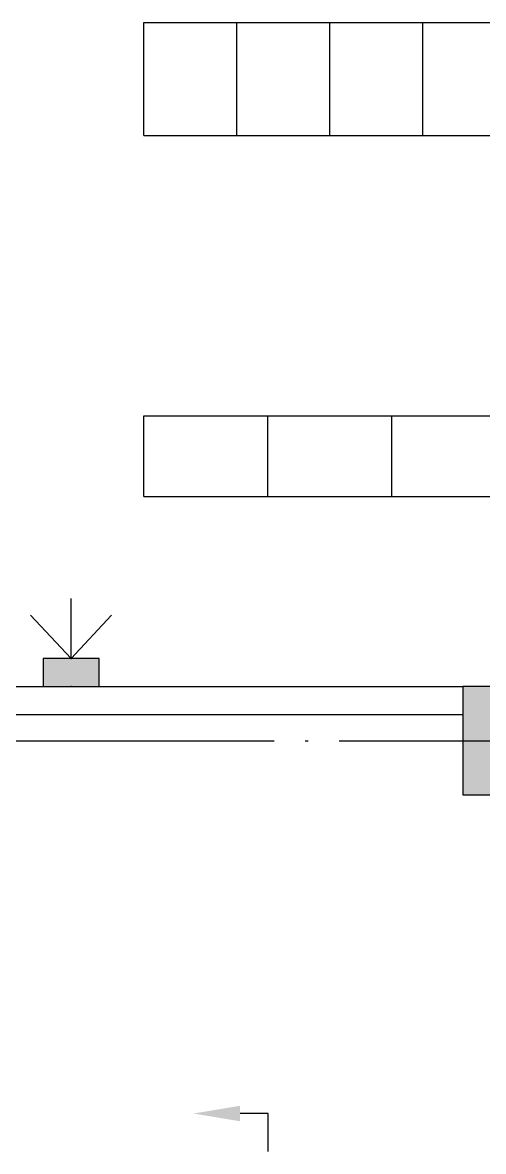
# Model space of a CAD drawing. Header units: millimetres. Extents: x 198973 to 283123, y 132052 to 191502.
# Drawn here: x 239970 to 242943, y 173515 to 180802 of the extents above; entities that cross this region are included whole.
import ezdxf

# ---------------------------------------------------------------- set-up
doc = ezdxf.new("R2010")
doc.units = ezdxf.units.MM
doc.header["$LTSCALE"] = 1000
doc.linetypes.add('CENTER', pattern=[2, 1.25, -0.25, 0.25, -0.25])
doc.linetypes.add('DOTE', pattern=[2.42, 2, -0.2, 0.02, -0.2])
doc.layers.get('0').update_dxf_attribs({"color": 8})
for name, color, linetype in [('-人员定位', 6, 'Continuous'), ('2', 8, 'Continuous'), ('COLUMN', 8, 'Continuous'), ('DOTE', 8, 'CENTER'), ('PUB_HATCH', 8, 'Continuous'), ('S_FLOOR', 8, 'Continuous'), ('WALL', 8, 'Continuous')]:
    doc.layers.add(name, color=color, linetype=linetype)

# ---------------------------------------------------------------- blocks, each defined once
blk = doc.blocks.new('_FZH')
blk.add_lwpolyline([(-0.5, -0.5), (0.5, -0.5), (0.5, 0.5), (-0.5, 0.5)], close=True)
at = {"layer": 'PUB_HATCH'}
blk.add_solid([(-0.5, -0.5), (0.5, -0.5), (-0.5, 0.5), (0.5, 0.5)], dxfattribs=at)
blk = doc.blocks.new('定位基站')
at = {"layer": '-人员定位', "ltscale": 0.01}
h = blk.add_hatch(color=256, dxfattribs=at)
h.dxf.hatch_style = 1
h.paths.add_polyline_path([(406524, 477798), (406524, 477617.1), (406162.1, 477617.1), (406162.1, 477798)])
at = {"layer": '-人员定位', "color": 6}
for p, q in [((406343, 477798), (406343, 478186.1)), ((406343, 477798), (406082.2, 478076.6)), ((406343, 477798), (406603.9, 478076.6)), ((406343, 477995.5), (406343, 477995.5)), ((406162.1, 477798), (406524, 477798)), ((406162.1, 477617.1), (406162.1, 477798)), ((406524, 477798), (406524, 477617.1)), ((406524, 477617.1), (406162.1, 477617.1))]:
    blk.add_line(p, q, dxfattribs=at)
for p in [(406343, 477798), (406162.1, 477617.1), (406343, 477617.1), (406524, 477617.1)]:
    blk.add_point(p, dxfattribs=at)

msp = doc.modelspace()

# ---------------------------------------------------------------- linework, layer by layer
at = {"layer": '2'}
for p, q in [((240753.2, 180072.8), (240753.5, 180802.1)), ((241352.9, 180072.8), (241352.9, 180802.1)), ((241952.6, 180072.8), (241952.6, 180802.1)), ((242552.3, 180072.8), (242552.3, 180802.1)), ((242552.3, 180072.8), (242552.3, 180802.1)), ((242552.3, 180072.8), (242552.3, 180802.1)), ((241352.9, 180072.8), (241352.9, 180633)), ((240752.9, 177742.2), (240752.9, 178262.3)), ((241552.9, 177742.2), (241552.9, 178262.3)), ((242352.9, 177742.2), (242352.9, 178262.3)), ((242352.9, 177742.2), (242352.9, 178262.3)), ((242352.9, 177742.2), (242352.9, 178262.3))]:
    msp.add_line(p, q, dxfattribs=at)
at = {"layer": 'DOTE', "linetype": 'DOTE'}
msp.add_line((210553.6, 176166), (257416.8, 176166), dxfattribs=at)
at = {"layer": 'PUB_HATCH', "color": 7}
msp.add_line((241555.5, 173759.2, 0), (241373.3, 173759.2, 0), dxfattribs=at)
at = {"layer": 'PUB_HATCH'}
msp.add_line((241555.5, 173514.6, 0), (241555.5, 173759.2, 0), dxfattribs=at)
at = {"layer": 'PUB_HATCH', "color": 7}
msp.add_solid([(241373.3, 173709.2, 0), (241373.3, 173809.2, 0), (241073.3, 173759.2, 0)], dxfattribs=at)
at = {"layer": 'S_FLOOR'}
for p, q in [((240753.5, 180802.1), (246750.6, 180802.1)), ((240753.2, 180072.8), (246750.2, 180072.8)), ((240752.9, 178262.3), (247952.9, 178262.3)), ((240752.9, 177742.2), (247952.9, 177742.2))]:
    msp.add_line(p, q, dxfattribs=at)
at = {"layer": 'WALL'}
for p, q in [((237310.4, 176516), (242810.4, 176516)), ((237310.4, 176336), (242810.4, 176336))]:
    msp.add_line(p, q, dxfattribs=at)

# ---------------------------------------------------------------- block references
at = {"layer": '-人员定位', "xscale": -1}
msp.add_blockref('定位基站', (646626.3, -301101), dxfattribs=at)
at = {"layer": 'COLUMN', "linetype": 'DOTE', "xscale": 500, "yscale": 700, "zscale": 700}
msp.add_blockref('_FZH', (243060.4, 176166), dxfattribs=at)

doc.saveas('drawing.dxf')
